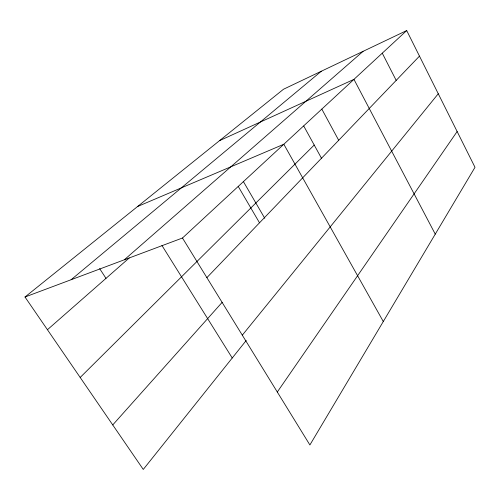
<?xml version="1.0" encoding="UTF-8"?>
<svg xmlns="http://www.w3.org/2000/svg" width="500" height="500" viewBox="0 0 500 500"><rect width="100%" height="100%" fill="white"/><g stroke="black" fill="none" stroke-linecap="round" stroke-linejoin="round"><path stroke-width="0.75" d="M277.3 392.019L457.137 131.531M246.225 340.475L143.269 469.438L25 297.006L283.488 89.25L406.712 30.562L475 167.294L309.894 444.963L182.475 238.006L406.712 30.562M242.306 335.181L438.269 93.744M112.744 424.938L222.188 302.306M206.881 277.644L419.475 56.119M80.181 377.463L314.219 145.037M47.438 329.719L129.25 257.956M124.312 259.8L363.088 51.344M71.125 279.725L321.294 71.244M219.544 140.644L353.956 79.369L435.256 234.137M137.606 206.5L283.825 144.25L383.294 321.525M25 297.006L182.475 238.006M99.656 268.631L105.994 278.356M161.944 245.463L232.237 357.994M238.225 186.431L259.506 222.8M243.281 181.4L264.769 218.3M303.75 126.037L321.744 158.706M321.819 109.1L338.7 140.287M382.275 53.175L396.188 80.388"/></g></svg>
